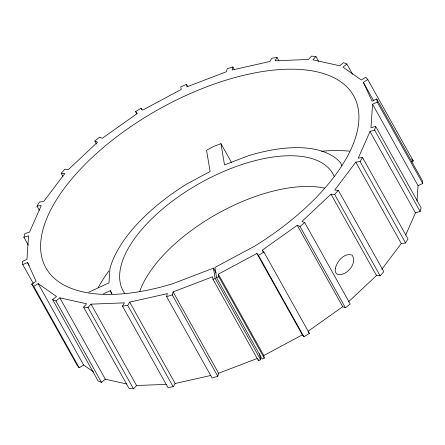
<?xml version="1.0" encoding="UTF-8"?>
<svg xmlns="http://www.w3.org/2000/svg" width="445" height="445" viewBox="0 0 445 445"><rect width="100%" height="100%" fill="white"/><g stroke="black" fill="none" stroke-linecap="round" stroke-linejoin="round"><path stroke-width="0.67" d="M411.614 161.986L413.277 160.962L367.798 79.583L363.365 82.325L372.042 101.137L376.748 98.985L377.271 102.111L372.571 104.269L370.98 127.787L375.63 126.369L421.109 207.743L420.125 211.447L415.474 212.871L405.684 235.055M417.021 200.862L418.05 185.643L372.571 104.269M28.269 245.095L23.891 237.257L24.875 233.553L29.526 232.129L41.274 205.507L36.991 206.096L39.349 210.318M259.602 353.575L260.631 359.732L258.467 360.723L212.988 279.349L212.565 276.796L173.105 291.887L218.584 373.26L217.777 376.286L212.076 378.028L166.597 296.654L167.403 293.628L129.695 302.122L127.715 305.409L122.464 306.132L167.943 387.506L173.194 386.783L175.174 383.495L210.858 375.458M217.777 376.286L172.298 294.913L173.105 291.887M136.954 113.998L135.608 111.589L141.037 108.224L142.667 110.132L181.193 89.473L180.765 86.92L186.533 84.277L186.956 86.825L226.416 71.74L227.223 68.714L232.924 66.973L232.118 69.993L269.826 61.505L271.806 58.217L277.057 57.494L278.742 60.509M420.125 211.447L374.646 130.073L375.63 126.369M374.646 130.073L369.995 131.498L358.247 158.12L362.53 157.53L408.009 238.904L405.584 242.937L401.295 243.526L381.849 269.247M36.991 206.096L39.416 202.063L43.705 201.474L64.809 173.561L61.182 173.283L62.867 176.292M122.464 306.132L124.444 302.845L91.064 304.152L88.043 307.484L83.599 307.139L129.078 388.513L133.522 388.858L136.543 385.526L166.519 384.352M277.057 57.494L275.077 60.781L308.457 59.474L311.478 56.142L315.922 56.487L318.62 61.31M348.463 301.882L376.487 275.522L380.113 275.8L383.818 271.717L338.339 190.343L334.712 190.065L355.816 162.152L360.105 161.557L362.53 157.53M61.182 173.283L64.887 169.2L68.513 169.478L97.538 142.178L94.818 141.048L99.547 137.194L102.267 138.323L137.238 113.497L135.608 111.589M83.599 307.139L86.619 303.807L59.841 297.85L55.981 300.992L52.649 299.602L56.504 296.459L38.153 283.637L33.72 286.38L31.723 284.038L36.156 281.296L27.479 262.483L22.773 264.642L33.219 283.326M315.922 56.487L312.902 59.819L339.68 65.777L343.54 62.634L346.872 64.024L352.601 74.271M263.295 251.937L262.283 250.129L297.254 225.298L342.733 306.677L345.454 307.807L350.182 303.952L304.703 222.578L301.983 221.449L331.008 194.142L334.634 194.426L338.339 190.343M346.872 64.024L343.017 67.167L361.368 79.989L365.801 77.246L367.798 79.583M52.649 299.602L98.128 380.976L101.46 382.366L105.32 379.223L126.742 383.991M297.254 225.298L299.974 226.433L304.703 222.578M308.329 331.102L342.733 306.677M256.854 253.489L258.484 255.397L263.913 252.037L309.392 333.411L303.963 336.776L302.333 334.868L256.854 253.489L218.328 274.153L218.756 276.707L264.235 358.08L262.072 359.07L216.593 277.697L214.879 267.478L254.707 246.118A176.298 83.31 -29.2 0 0 321.346 72.924A176.298 83.31 -29.2 0 0 61.649 191.99A176.298 83.31 -29.2 0 0 172.654 283.738L213.439 268.14L216.137 272.963M31.723 284.038L77.202 365.417L79.199 367.754L83.632 365.011L93.645 372.003M264.235 358.08L263.807 355.527L302.333 334.868M88.794 292.137L108.986 282.881L109.948 268.585A132.782 62.745 -29.2 0 1 186.7 184.052L210.112 171.497L206.552 150.26L213.672 146.438L220.965 143.652L231.728 162.915M103.351 293.884L110.293 290.702L111.979 293.711M212.988 279.349L215.152 278.359L213.439 268.14M216.593 277.697L218.756 276.707M418.05 185.643L422.75 183.49L422.227 180.359L376.748 98.985M218.584 373.26L257.394 358.42M23.891 237.257L28.541 235.839L26.95 259.357L22.25 261.51L22.773 264.642M166.597 296.654L172.298 294.913M411.681 159.088L413.277 160.962M262.283 250.129L263.913 252.037M308.58 332.459L309.392 333.411M377.271 102.111L422.75 183.49M363.365 82.325L373.811 101.015M369.995 131.498L415.474 212.871M360.105 161.557L405.584 242.937M355.816 162.152L401.295 243.526M334.634 194.426L380.113 275.8M331.008 194.142L376.487 275.522M232.924 66.973L234.27 69.381M299.974 226.433L345.454 307.807M186.533 84.277L187.879 86.686M258.484 255.397L303.963 336.776M141.037 108.224L141.71 109.431M218.328 274.153L263.807 355.527M215.152 278.359L260.631 359.732M94.818 141.048L96.504 144.058M129.695 302.122L175.174 383.495M127.715 305.409L173.194 386.783M91.064 304.152L136.543 385.526M88.043 307.484L133.522 388.858M59.841 297.85L105.32 379.223M55.981 300.992L101.46 382.366M27.479 262.483L29.159 265.498M38.153 283.637L83.632 365.011M33.72 286.38L79.199 367.754M341.983 165.852L340.597 162.842A132.782 62.745 -29.2 0 0 248.499 155.717L224.519 164.889L220.965 143.652M110.293 290.702L111.684 293.711M258.256 359.449L258.467 360.723M98.173 287.57A176.298 83.31 -29.2 0 1 108.841 270.977M321.462 151.256A176.298 83.31 -29.2 0 1 349.386 151.15M139.641 291.703A120.122 56.765 -29.2 0 1 217.371 213.734A120.122 56.765 -29.2 0 1 324.616 188.135M124.639 293.35A120.122 56.765 -29.2 0 1 200.478 182.889A120.122 56.765 -29.2 0 1 334.162 176.365M335.291 268.652L335.246 270.961L335.841 272.835L337.032 274.153C346.16 277.135 357.925 263.195 352.123 255.091C344.096 252.476 336.837 261.51 335.291 268.652"/></g></svg>
